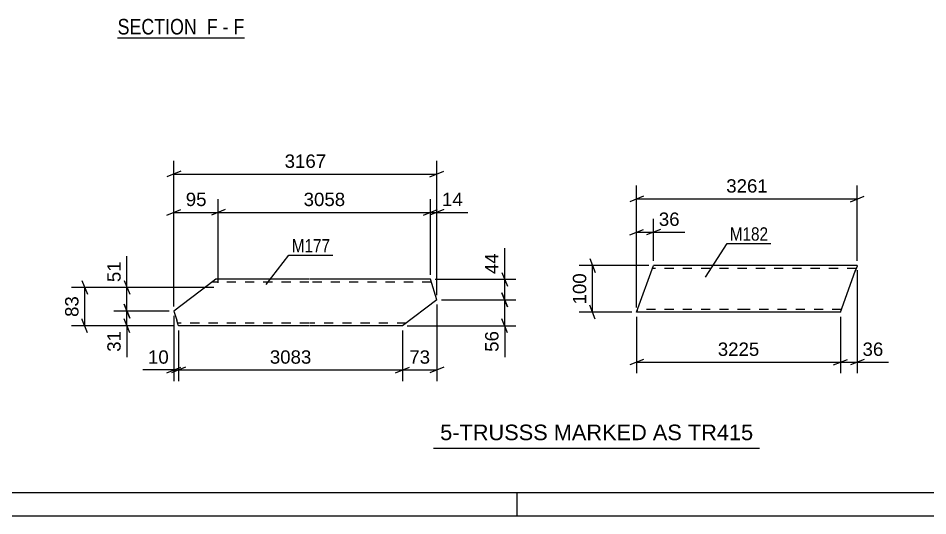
# Model space of a CAD drawing. Header units: millimetres. Extents: x 0 to 841, y 0 to 594.
# Drawn here: x 313.8 to 509.2, y 0 to 106.9 of the extents above; entities that cross this region are included whole.
import ezdxf

# ---------------------------------------------------------------- set-up
doc = ezdxf.new("R2010")
doc.units = ezdxf.units.MM
doc.linetypes.add('DXK_LINE_DOT2', pattern=[3.9198, 1.9599, -1.9599])
doc.styles.add('Arial', font='ARIAL.TTF', dxfattribs={"height": 0.2})
doc.styles.add('Arial Narrow', font='ARIALN.TTF', dxfattribs={"height": 0.2})

# ---------------------------------------------------------------- blocks, each defined once
blk = doc.blocks.new('Unknown-717034435-1133')
at = {"color": 5, "linetype": 'Continuous'}
for p, q in [((5, 5), (836, 5)), ((421, 0), (421, 5)), ((0, 0), (841, 0))]:
    blk.add_line(p, q, dxfattribs=at)
blk = doc.blocks.new('Unknown-717034435-18527')
at = {"color": 7, "linetype": 'Continuous'}
blk.add_line((403, 14.5), (473, 14.5), dxfattribs=at)
at = {"color": 7, "style": 'Arial'}
blk.add_text('5-TRUSSS MARKED AS TR415', height=3.3428, dxfattribs=at).set_placement((404.45, 16.25))
blk = doc.blocks.new('Unknown-717034435-17 - 2601')
at = {"color": 6, "linetype": 'Continuous'}
blk.add_line((335.19, 102.65), (362.41, 102.65), dxfattribs=at)
at = {"color": 0, "linetype": 'Continuous'}
for points in [[(353.3, 103.4), (353.3, 106.9), (335.19, 106.9), (335.19, 103.4)], [(356.69, 103.4), (356.69, 106.9), (354.35, 106.9), (354.35, 103.4)], [(359.02, 103.4), (359.02, 106.9), (357.74, 106.9), (357.74, 103.4)], [(362.41, 103.4), (362.41, 106.9), (360.07, 106.9), (360.07, 103.4)]]:
    blk.add_wipeout(points, dxfattribs=at)
at = {"color": 7, "linetype": 'Continuous', "style": 'Arial Narrow'}
for s, p in [('SECTION ', (335.19, 103.4)), ('F', (354.35, 103.4)), ('F', (360.07, 103.4)), ('-', (357.74, 103.4))]:
    blk.add_text(s, height=3.34, dxfattribs=at).set_placement(p)
blk = doc.blocks.new('Part-717034435-7360 - 7354')
at = {"color": 2, "linetype": 'Continuous'}
for p, q in [((356.28, 50.8), (354.71, 49.6)), ((376.28, 50.8), (356.28, 50.8)), ((402.35, 50.8), (376.38, 50.8)), ((403.72, 46.4), (402.35, 50.8)), ((354.71, 49.6), (347.29, 43.95)), ((403.72, 46.4), (396.38, 40.8)), ((347.29, 43.95), (347.89, 42)), ((348.16, 41.16), (347.89, 42)), ((348.24, 40.9), (348.16, 41.16)), ((348.27, 40.8), (348.24, 40.9)), ((376.28, 40.8), (348.27, 40.8)), ((396.38, 40.8), (376.38, 40.8))]:
    blk.add_line(p, q, dxfattribs=at)
at = {"color": 7, "linetype": 'DXK_LINE_DOT2'}
for p, q in [((356.28, 50.8), (355.31, 50.06)), ((376.28, 50.2), (355.49, 50.2)), ((402.54, 50.2), (376.38, 50.2)), ((348.04, 41.54), (347.89, 42)), ((348.16, 41.16), (348.07, 41.45)), ((376.28, 41.4), (348.08, 41.4)), ((397.17, 41.4), (376.38, 41.4))]:
    blk.add_line(p, q, dxfattribs=at)
blk = doc.blocks.new('Part-717034435-7630 - 7624')
at = {"color": 2, "linetype": 'Continuous'}
for p, q in [((446.64, 43.75), (450.28, 53.75)), ((470.28, 53.75), (450.28, 53.75)), ((494.02, 53.75), (470.38, 53.75)), ((493.99, 53.66), (493.58, 52.55)), ((494.02, 53.75), (493.99, 53.66)), ((490.38, 43.75), (493.58, 52.55)), ((470.28, 43.75), (446.64, 43.75)), ((490.38, 43.75), (470.38, 43.75))]:
    blk.add_line(p, q, dxfattribs=at)
at = {"color": 7, "linetype": 'DXK_LINE_DOT2'}
for p, q in [((470.28, 53.15), (450.06, 53.15)), ((493.8, 53.15), (470.38, 53.15)), ((493.58, 52.55), (493.89, 53.4)), ((446.77, 44.1), (446.64, 43.75)), ((470.28, 44.35), (446.86, 44.35)), ((490.6, 44.35), (470.38, 44.35)), ((490.41, 43.84), (490.38, 43.75))]:
    blk.add_line(p, q, dxfattribs=at)
blk = doc.blocks.new('StraightDimension-717034435-7472 - 7354')
at = {"color": 7, "linetype": 'Continuous'}
for p, q in [((347.29, 44.95), (347.29, 76.25)), ((403.72, 47.4), (403.72, 76.25)), ((348.79, 74), (345.79, 72.8)), ((347.29, 73.4), (403.72, 73.4)), ((402.22, 72.8), (405.22, 74))]:
    blk.add_line(p, q, dxfattribs=at)
at = {"color": 0}
blk.add_wipeout([(380.55, 74.15), (380.55, 78.35), (370.46, 78.35), (370.46, 74.15)], dxfattribs=at)
at = {"color": 3, "style": 'Arial'}
blk.add_text('3167', height=2.865, dxfattribs=at).set_placement((371.06, 74.75))
blk = doc.blocks.new('StraightDimension-717034435-7404 - 7354')
at = {"color": 7, "linetype": 'Continuous'}
for p, q in [((403.72, 45.4), (403.72, 28.93)), ((396.38, 39.8), (396.38, 28.93)), ((394.88, 30.73), (397.88, 31.93)), ((396.38, 31.33), (403.72, 31.33)), ((405.22, 31.93), (402.22, 30.73))]:
    blk.add_line(p, q, dxfattribs=at)
at = {"color": 0}
blk.add_wipeout([(402.88, 32.08), (402.88, 36.28), (397.23, 36.28), (397.23, 32.08)], dxfattribs=at)
at = {"color": 3, "style": 'Arial'}
blk.add_text('73', height=2.865, dxfattribs=at).set_placement((397.83, 32.68))
blk = doc.blocks.new('StraightDimension-717034435-7507 - 7354')
at = {"color": 7, "linetype": 'Continuous'}
for p, q in [((347.29, 44.95), (347.29, 68.04)), ((356.82, 50.08), (356.82, 68.04)), ((345.79, 64.59), (348.79, 65.79)), ((347.29, 65.19), (356.82, 65.19)), ((358.32, 65.79), (355.32, 64.59))]:
    blk.add_line(p, q, dxfattribs=at)
at = {"color": 0}
blk.add_wipeout([(354.88, 65.94), (354.88, 70.14), (349.23, 70.14), (349.23, 65.94)], dxfattribs=at)
at = {"color": 3, "style": 'Arial'}
blk.add_text('95', height=2.865, dxfattribs=at).set_placement((349.83, 66.54))
blk = doc.blocks.new('StraightDimension-717034435-7380 - 7354')
at = {"color": 7, "linetype": 'Continuous'}
for p, q in [((348.27, 39.8), (348.27, 28.93)), ((396.38, 39.8), (396.38, 28.93)), ((349.77, 31.93), (346.77, 30.73)), ((348.27, 31.33), (396.38, 31.33)), ((394.88, 30.73), (397.88, 31.93))]:
    blk.add_line(p, q, dxfattribs=at)
at = {"color": 0}
blk.add_wipeout([(377.37, 32.08), (377.37, 36.28), (367.28, 36.28), (367.28, 32.08)], dxfattribs=at)
at = {"color": 3, "style": 'Arial'}
blk.add_text('3083', height=2.865, dxfattribs=at).set_placement((367.88, 32.68))
blk = doc.blocks.new('StraightDimension-717034435-7483 - 7354')
at = {"color": 7, "linetype": 'Continuous'}
for p, q in [((356.82, 50.08), (356.82, 68.04)), ((402.35, 51.8), (402.35, 68.04)), ((358.32, 65.79), (355.32, 64.59)), ((356.82, 65.19), (402.35, 65.19)), ((400.85, 64.59), (403.85, 65.79))]:
    blk.add_line(p, q, dxfattribs=at)
at = {"color": 0}
blk.add_wipeout([(384.63, 65.94), (384.63, 70.14), (374.54, 70.14), (374.54, 65.94)], dxfattribs=at)
at = {"color": 3, "style": 'Arial'}
blk.add_text('3058', height=2.865, dxfattribs=at).set_placement((375.14, 66.54))
blk = doc.blocks.new('StraightDimension-717034435-7363 - 7354')
at = {"color": 7, "linetype": 'Continuous'}
for p, q in [((347.29, 42.95), (347.29, 28.93)), ((348.27, 39.8), (348.27, 28.93)), ((345.79, 30.73), (348.79, 31.93)), ((349.77, 31.93), (346.77, 30.73)), ((347.29, 31.33), (348.27, 31.33))]:
    blk.add_line(p, q, dxfattribs=at)
at = {"color": 0}
blk.add_wipeout([(346.76, 32.08), (346.76, 36.28), (341.12, 36.28), (341.12, 32.08)], dxfattribs=at)
at = {"color": 7, "linetype": 'Continuous'}
blk.add_line((347.29, 31.33), (340.59, 31.33), dxfattribs=at)
blk.add_line((347.29, 31.33), (340.59, 31.33), dxfattribs=at)
at = {"color": 3, "style": 'Arial'}
blk.add_text('10', height=2.865, dxfattribs=at).set_placement((341.72, 32.68))
blk = doc.blocks.new('StraightDimension-717034435-7422 - 7354')
at = {"color": 7, "linetype": 'Continuous'}
for p, q in [((336.6, 45.45), (337.8, 42.45)), ((346.29, 43.95), (334.35, 43.95)), ((337.2, 40.8), (337.2, 43.95)), ((337.8, 39.3), (336.6, 42.3)), ((347.27, 40.8), (334.35, 40.8))]:
    blk.add_line(p, q, dxfattribs=at)
at = {"color": 0}
blk.add_wipeout([(336.45, 40.28), (332.25, 40.28), (332.25, 34.63), (336.45, 34.63)], dxfattribs=at)
at = {"color": 7, "linetype": 'Continuous'}
blk.add_line((337.2, 40.8), (337.2, 34.11), dxfattribs=at)
blk.add_line((337.2, 40.8), (337.2, 34.11), dxfattribs=at)
at = {"color": 3, "style": 'Arial'}
blk.add_text('31', height=2.865, rotation=90.0002, dxfattribs=at).set_placement((335.85, 35.23))
blk = doc.blocks.new('StraightDimension-717034435-7574 - 7354')
at = {"color": 7, "linetype": 'Continuous'}
for p, q in [((417.72, 47.9), (418.92, 44.9)), ((404.72, 46.4), (420.72, 46.4)), ((418.32, 40.8), (418.32, 46.4)), ((418.92, 39.3), (417.72, 42.3)), ((397.38, 40.8), (420.72, 40.8))]:
    blk.add_line(p, q, dxfattribs=at)
at = {"color": 0}
blk.add_wipeout([(417.57, 40.28), (413.37, 40.28), (413.37, 34.63), (417.57, 34.63)], dxfattribs=at)
at = {"color": 7, "linetype": 'Continuous'}
blk.add_line((418.32, 40.8), (418.32, 34.11), dxfattribs=at)
blk.add_line((418.32, 40.8), (418.32, 34.11), dxfattribs=at)
at = {"color": 3, "style": 'Arial'}
blk.add_text('56', height=2.865, rotation=90.0002, dxfattribs=at).set_placement((416.97, 35.23))
blk = doc.blocks.new('StraightDimension-717034435-7446 - 7354')
at = {"color": 7, "linetype": 'Continuous'}
for p, q in [((355.82, 49.08), (334.35, 49.08)), ((336.6, 50.58), (337.8, 47.58)), ((337.2, 43.95), (337.2, 49.08)), ((337.8, 42.45), (336.6, 45.45)), ((346.29, 43.95), (334.35, 43.95))]:
    blk.add_line(p, q, dxfattribs=at)
at = {"color": 0}
blk.add_wipeout([(336.45, 55.26), (332.25, 55.26), (332.25, 49.61), (336.45, 49.61)], dxfattribs=at)
at = {"color": 7, "linetype": 'Continuous'}
blk.add_line((337.2, 49.08), (337.2, 55.78), dxfattribs=at)
blk.add_line((337.2, 49.08), (337.2, 55.78), dxfattribs=at)
at = {"color": 3, "style": 'Arial'}
blk.add_text('51', height=2.865, rotation=90.0002, dxfattribs=at).set_placement((335.85, 50.21))
blk = doc.blocks.new('StraightDimension-717034435-7524 - 7354')
at = {"color": 7, "linetype": 'Continuous'}
for p, q in [((402.35, 51.8), (402.35, 68.04)), ((403.72, 47.4), (403.72, 68.04)), ((400.85, 64.59), (403.85, 65.79)), ((405.22, 65.79), (402.22, 64.59)), ((402.35, 65.19), (403.72, 65.19))]:
    blk.add_line(p, q, dxfattribs=at)
at = {"color": 0}
blk.add_wipeout([(409.9, 65.94), (409.9, 70.14), (404.25, 70.14), (404.25, 65.94)], dxfattribs=at)
at = {"color": 7, "linetype": 'Continuous'}
blk.add_line((403.72, 65.19), (410.42, 65.19), dxfattribs=at)
blk.add_line((403.72, 65.19), (410.42, 65.19), dxfattribs=at)
at = {"color": 3, "style": 'Arial'}
blk.add_text('14', height=2.865, dxfattribs=at).set_placement((404.85, 66.54))
blk = doc.blocks.new('StraightDimension-717034435-7542 - 7354')
at = {"color": 7, "linetype": 'Continuous'}
for p, q in [((355.82, 49.08), (325.29, 49.08)), ((327.54, 50.58), (328.74, 47.58)), ((328.14, 40.8), (328.14, 49.08)), ((328.74, 39.3), (327.54, 42.3)), ((347.27, 40.8), (325.29, 40.8))]:
    blk.add_line(p, q, dxfattribs=at)
at = {"color": 0}
blk.add_wipeout([(327.39, 47.77), (323.19, 47.77), (323.19, 42.12), (327.39, 42.12)], dxfattribs=at)
at = {"color": 3, "style": 'Arial'}
blk.add_text('83', height=2.865, rotation=90.0002, dxfattribs=at).set_placement((326.79, 42.72))
blk = doc.blocks.new('StraightDimension-717034435-7598 - 7354')
at = {"color": 7, "linetype": 'Continuous'}
for p, q in [((403.35, 50.8), (420.72, 50.8)), ((417.72, 52.3), (418.92, 49.3)), ((418.32, 46.4), (418.32, 50.8)), ((418.92, 44.9), (417.72, 47.9)), ((404.72, 46.4), (420.72, 46.4))]:
    blk.add_line(p, q, dxfattribs=at)
at = {"color": 0}
blk.add_wipeout([(417.57, 56.98), (413.37, 56.98), (413.37, 51.33), (417.57, 51.33)], dxfattribs=at)
at = {"color": 7, "linetype": 'Continuous'}
blk.add_line((418.32, 50.8), (418.32, 57.5), dxfattribs=at)
blk.add_line((418.32, 50.8), (418.32, 57.5), dxfattribs=at)
at = {"color": 3, "style": 'Arial'}
blk.add_text('44', height=2.865, rotation=90.0002, dxfattribs=at).set_placement((416.97, 51.93))
blk = doc.blocks.new('StraightDimension-717034435-7682 - 7624')
at = {"color": 7, "linetype": 'Continuous'}
for p, q in [((436.56, 55.25), (437.76, 52.25)), ((449.28, 53.75), (434.31, 53.75)), ((437.16, 43.75), (437.16, 53.75)), ((437.76, 42.25), (436.56, 45.25)), ((445.64, 43.75), (434.31, 43.75))]:
    blk.add_line(p, q, dxfattribs=at)
at = {"color": 0}
blk.add_wipeout([(436.41, 52.68), (432.21, 52.68), (432.21, 44.81), (436.41, 44.81)], dxfattribs=at)
at = {"color": 3, "style": 'Arial'}
blk.add_text('100', height=2.865, rotation=90.0002, dxfattribs=at).set_placement((435.81, 45.41))
blk = doc.blocks.new('StraightDimension-717034435-7671 - 7624')
at = {"color": 7, "linetype": 'Continuous'}
for p, q in [((446.64, 44.75), (446.64, 70.93)), ((494.02, 54.75), (494.02, 70.93)), ((448.14, 68.68), (445.14, 67.48)), ((492.52, 67.48), (495.52, 68.68)), ((446.64, 68.08), (494.02, 68.08))]:
    blk.add_line(p, q, dxfattribs=at)
at = {"color": 0}
blk.add_wipeout([(475.38, 68.83), (475.38, 73.03), (465.28, 73.03), (465.28, 68.83)], dxfattribs=at)
at = {"color": 3, "style": 'Arial'}
blk.add_text('3261', height=2.865, dxfattribs=at).set_placement((465.88, 69.43))
blk = doc.blocks.new('StraightDimension-717034435-7658 - 7624')
at = {"color": 7, "linetype": 'Continuous'}
for p, q in [((446.64, 42.75), (446.64, 30.61)), ((490.38, 42.75), (490.38, 30.61)), ((448.14, 33.61), (445.14, 32.41)), ((488.88, 32.41), (491.88, 33.61)), ((446.64, 33.01), (490.38, 33.01))]:
    blk.add_line(p, q, dxfattribs=at)
at = {"color": 0}
blk.add_wipeout([(473.56, 33.76), (473.56, 37.96), (463.46, 37.96), (463.46, 33.76)], dxfattribs=at)
at = {"color": 3, "style": 'Arial'}
blk.add_text('3225', height=2.865, dxfattribs=at).set_placement((464.06, 34.36))
blk = doc.blocks.new('StraightDimension-717034435-7646 - 7624')
at = {"color": 7, "linetype": 'Continuous'}
for p, q in [((494.02, 52.75), (494.02, 30.61)), ((490.38, 42.75), (490.38, 30.61)), ((488.88, 32.41), (491.88, 33.61)), ((495.52, 33.61), (492.52, 32.41)), ((490.38, 33.01), (494.02, 33.01))]:
    blk.add_line(p, q, dxfattribs=at)
at = {"color": 0}
blk.add_wipeout([(500.19, 33.76), (500.19, 37.96), (494.54, 37.96), (494.54, 33.76)], dxfattribs=at)
at = {"color": 7, "linetype": 'Continuous'}
blk.add_line((494.02, 33.01), (500.72, 33.01), dxfattribs=at)
blk.add_line((494.02, 33.01), (500.72, 33.01), dxfattribs=at)
at = {"color": 3, "style": 'Arial'}
blk.add_text('36', height=2.865, dxfattribs=at).set_placement((495.14, 34.36))
blk = doc.blocks.new('StraightDimension-717034435-7633 - 7624')
at = {"color": 7, "linetype": 'Continuous'}
for p, q in [((446.64, 44.75), (446.64, 63.78)), ((450.28, 54.75), (450.28, 63.78)), ((445.14, 60.33), (448.14, 61.53)), ((446.64, 60.93), (450.28, 60.93)), ((451.78, 61.53), (448.78, 60.33))]:
    blk.add_line(p, q, dxfattribs=at)
at = {"color": 0}
blk.add_wipeout([(456.45, 61.68), (456.45, 65.88), (450.8, 65.88), (450.8, 61.68)], dxfattribs=at)
at = {"color": 7, "linetype": 'Continuous'}
blk.add_line((450.28, 60.93), (456.98, 60.93), dxfattribs=at)
blk.add_line((450.28, 60.93), (456.98, 60.93), dxfattribs=at)
at = {"color": 3, "style": 'Arial'}
blk.add_text('36', height=2.865, dxfattribs=at).set_placement((451.4, 62.28))
blk = doc.blocks.new('Mark-717034435-7356 - 7354')
at = {"color": 0}
blk.add_wipeout([(380.81, 56.57), (380.81, 59.57), (372.59, 59.57), (372.59, 56.57)], dxfattribs=at)
blk.add_wipeout([(380.81, 56.57), (380.81, 59.57), (372.59, 59.57), (372.59, 56.57)], dxfattribs=at)
at = {"color": 30, "linetype": 'Continuous'}
for p, q in [((367.06, 49.68), (371.99, 55.97)), ((371.99, 55.97), (381.41, 55.97))]:
    blk.add_line(p, q, dxfattribs=at)
at = {"color": 3, "style": 'Arial Narrow'}
blk.add_text('M177', height=2.863, dxfattribs=at).set_placement((372.59, 56.57))
blk = doc.blocks.new('Mark-717034435-7626 - 7624')
at = {"color": 0}
blk.add_wipeout([(474.86, 59.11), (474.86, 62.11), (466.64, 62.11), (466.64, 59.11)], dxfattribs=at)
blk.add_wipeout([(474.86, 59.11), (474.86, 62.11), (466.64, 62.11), (466.64, 59.11)], dxfattribs=at)
at = {"color": 30, "linetype": 'Continuous'}
for p, q in [((461.42, 51.3), (466.04, 58.51)), ((466.04, 58.51), (475.46, 58.51))]:
    blk.add_line(p, q, dxfattribs=at)
at = {"color": 3, "style": 'Arial Narrow'}
blk.add_text('M182', height=2.863, dxfattribs=at).set_placement((466.64, 59.11))

msp = doc.modelspace()

# ---------------------------------------------------------------- block references
for name in ['Unknown-717034435-1133', 'Part-717034435-7630 - 7624', 'Part-717034435-7360 - 7354', 'Unknown-717034435-18527']:
    msp.add_blockref(name, (0, 0))

# ---------------------------------------------------------------- next in the draw order: block references
for name in ['Unknown-717034435-17 - 2601', 'StraightDimension-717034435-7472 - 7354', 'StraightDimension-717034435-7682 - 7624']:
    msp.add_blockref(name, (0, 0))

# ---------------------------------------------------------------- next in the draw order: block references
for name in ['StraightDimension-717034435-7671 - 7624', 'StraightDimension-717034435-7507 - 7354', 'StraightDimension-717034435-7404 - 7354', 'StraightDimension-717034435-7658 - 7624']:
    msp.add_blockref(name, (0, 0))

# ---------------------------------------------------------------- next in the draw order: block references
for name in ['StraightDimension-717034435-7483 - 7354', 'StraightDimension-717034435-7633 - 7624', 'Mark-717034435-7626 - 7624', 'StraightDimension-717034435-7646 - 7624', 'StraightDimension-717034435-7380 - 7354']:
    msp.add_blockref(name, (0, 0))

# ---------------------------------------------------------------- next in the draw order: block references
for name in ['Mark-717034435-7356 - 7354', 'StraightDimension-717034435-7574 - 7354', 'StraightDimension-717034435-7363 - 7354']:
    msp.add_blockref(name, (0, 0))

# ---------------------------------------------------------------- next in the draw order: block references
for name in ['StraightDimension-717034435-7524 - 7354', 'StraightDimension-717034435-7422 - 7354']:
    msp.add_blockref(name, (0, 0))

# ---------------------------------------------------------------- next in the draw order: block references
for name in ['StraightDimension-717034435-7598 - 7354', 'StraightDimension-717034435-7446 - 7354']:
    msp.add_blockref(name, (0, 0))

# ---------------------------------------------------------------- next in the draw order: block references
msp.add_blockref('StraightDimension-717034435-7542 - 7354', (0, 0))

doc.saveas('drawing.dxf')
